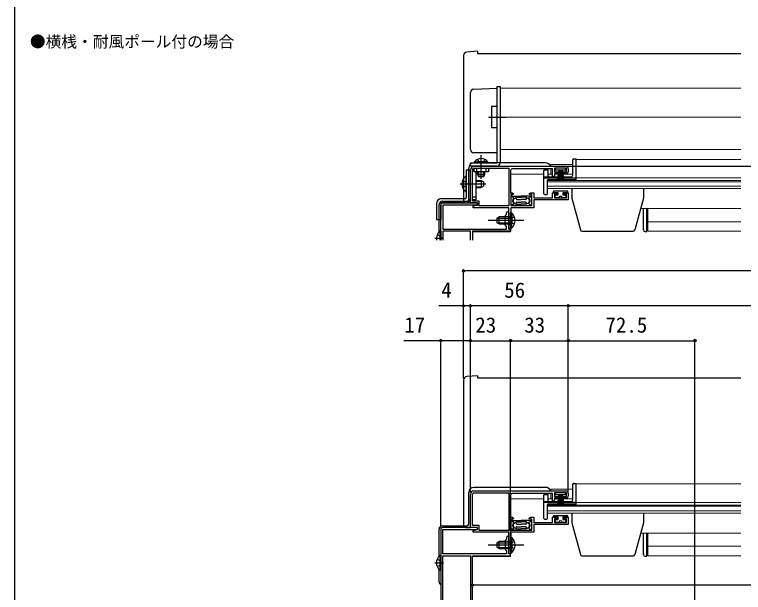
# Model space of a CAD drawing. Units: millimetres, scale not verified. Extents: x -525 to 525, y -782 to 778.
# Drawn here: x -525 to -107.8, y -505.5 to -174.5 of the extents above; entities that cross this region are included whole.
import ezdxf
from ezdxf.enums import TextEntityAlignment as Align

# ---------------------------------------------------------------- set-up
doc = ezdxf.new("R2010")
doc.units = ezdxf.units.MM
doc.header["$LTSCALE"] = 4
for name, color, linetype in [('0-1_USER1', 3, 'Continuous'), ('0-2_YKK_11', 7, 'Continuous'), ('0-5_YKK_13', 4, 'Continuous'), ('0-7_YKK_D', 6, 'Continuous'), ('0-8_YKK_ZWAK', 7, 'Continuous')]:
    doc.layers.add(name, color=color, linetype=linetype)
doc.layers.add('0-4_YKK_12', color=2, linetype='Continuous', lineweight=18)
doc.styles.add('ＭＳ ゴシック', font='')
doc.styles.get('ＭＳ ゴシック').set_extended_font_data('MS Gothic')

msp = doc.modelspace()

# ---------------------------------------------------------------- linework, layer by layer
at = {"layer": '0-2_YKK_11'}
for p, q in [((-262, -261.397), (-209.5, -261.397)), ((-262, -262.497), (-242.1, -262.497)), ((-208, -262.897), (-208, -264.497)), ((-281, -303.597), (-281, -283.396)), ((-262, -447.3), (-209.5, -447.3)), ((-262, -448.4), (-242.1, -448.4)), ((-208, -448.8), (-208, -450.4))]:
    msp.add_line(p, q, dxfattribs=at)
for points in [[(-242.1, -262.497), (-242.1, -283.997), (-259, -283.997), (-259, -281.297), (-262.9, -281.297), (-262.9, -263.397)], [(-216.7, -267.497), (-217, -267.197), (-217, -262.797), (-240, -262.797)], [(-209, -265.497), (-210.9, -265.497), (-210.9, -264.597), (-209, -264.597), (-209, -262.497), (-216, -262.497), (-216, -264.597), (-214.1, -264.597), (-214.1, -265.497), (-216, -265.497), (-216, -266.797)], [(-260, -282.397), (-264, -282.397), (-264, -263.397)], [(-241, -263.797), (-241, -276.497), (-240.177, -276.497), (-239.36, -277.069), (-239.495, -277.497), (-240.9, -277.497), (-240.9, -283.897), (-228.9, -283.897), (-228.9, -277.497), (-230.305, -277.497), (-230.44, -277.069), (-229.623, -276.497), (-227.7, -276.497), (-227.7, -279.497), (-217, -279.497), (-217, -276.497), (-214.1, -276.497), (-214.1, -277.397), (-216, -277.397), (-216, -279.497), (-209, -279.497), (-209, -277.397), (-210.9, -277.397), (-210.9, -276.497), (-208, -276.497), (-208, -280.597), (-227.7, -280.597), (-227.7, -285.097), (-240.9, -285.097), (-240.9, -291.938), (-241.02, -292.122), (-241.02, -292.672), (-240.9, -292.855), (-240.9, -297.397), (-242.1, -297.397), (-242.1, -285.097), (-262.5, -285.097), (-262.5, -284.097), (-260, -283.597), (-260, -282.397)], [(-280, -282.396), (-260, -282.396), (-260, -283.596), (-279.8, -283.596), (-279.8, -297.396), (-243.3, -297.396), (-243.3, -295.796), (-244.1, -294.996), (-244.1, -289.796), (-243.3, -288.996), (-243.3, -287.996)], [(-242.1, -287.996), (-242.1, -291.938), (-242.22, -292.121), (-242.22, -292.671), (-242.1, -292.855), (-242.1, -297.396), (-241, -297.396), (-241, -298.596), (-262.9, -298.596), (-262.9, -303.597)], [(-264, -303.597), (-264, -298.596), (-279.8, -298.596), (-279.8, -303.597)], [(-260, -468.3), (-264, -468.3), (-264, -449.3)], [(-242.1, -448.4), (-242.1, -469.9), (-259, -469.9), (-259, -467.2), (-262.9, -467.2), (-262.9, -449.3)], [(-241, -449.7), (-241, -462.4), (-240.177, -462.4), (-239.36, -462.972), (-239.495, -463.4), (-240.9, -463.4), (-240.9, -469.8), (-228.9, -469.8), (-228.9, -463.4), (-230.305, -463.4), (-230.44, -462.972), (-229.623, -462.4), (-227.7, -462.4), (-227.7, -465.4), (-217, -465.4), (-217, -462.4), (-214.1, -462.4), (-214.1, -463.3), (-216, -463.3), (-216, -465.4), (-209, -465.4), (-209, -463.3), (-210.9, -463.3), (-210.9, -462.4), (-208, -462.4), (-208, -466.5), (-227.7, -466.5), (-227.7, -471), (-240.9, -471), (-240.9, -477.842), (-241.02, -478.025), (-241.02, -478.575), (-240.9, -478.758), (-240.9, -483.3), (-242.1, -483.3), (-242.1, -471), (-262.5, -471), (-262.5, -470), (-260, -469.5), (-260, -468.3)], [(-216.7, -453.4), (-217, -453.1), (-217, -448.7), (-240, -448.7)], [(-209, -451.4), (-210.9, -451.4), (-210.9, -450.5), (-209, -450.5), (-209, -448.4), (-216, -448.4), (-216, -450.5), (-214.1, -450.5), (-214.1, -451.4), (-216, -451.4), (-216, -452.7)], [(-281, -469.3), (-281, -574.3), (-301, -574.3), (-301, -576.3), (-300.3, -576.3), (-300.3, -575.5), (-288.7, -575.5), (-288.7, -576.3), (-288.3, -576.3), (-288, -576), (-287.7, -575.7), (-281.3, -575.7), (-281, -576), (-280.7, -576.3), (-279.8, -576.3), (-279.8, -572.3), (-260.9, -572.3)], [(-243.3, -473.9), (-243.3, -474.9), (-244.1, -475.7), (-244.1, -480.9), (-243.3, -481.7), (-243.3, -483.3), (-279.8, -483.3), (-279.8, -469.5), (-260, -469.5), (-260, -468.3), (-280, -468.3)], [(-260.9, -564.3), (-262.9, -564.3), (-262.9, -484.5), (-241, -484.5), (-241, -483.3), (-242.1, -483.3), (-242.1, -478.758), (-242.22, -478.575), (-242.22, -478.025), (-242.1, -477.842), (-242.1, -473.9)]]:
    msp.add_lwpolyline(points, dxfattribs=at)
msp.add_lwpolyline([(-264, -484.5), (-264, -571.1), (-279.8, -571.1), (-279.8, -484.5)], close=True, dxfattribs=at)
for centre, radius, start, end in [((-262, -263.397), 2, 90.00001, 179.99999), ((-262, -263.397), 0.9, 90.00001, 179.99999), ((-240, -263.797), 1, 90.00001, 179.99999), ((-209.5, -262.897), 1.5, 0.00001, 89.99999), ((-216.7, -266.797), 0.7, 270.00001, 359.99999), ((-209, -264.497), 1, 270.00001, 359.99999), ((-280, -283.396), 1, 90, 180), ((-242.7, -287.996), 0.6, 0, 180), ((-262, -449.3), 2, 90.00001, 179.99999), ((-262, -449.3), 0.9, 90.00001, 179.99999), ((-240, -449.7), 1, 90.00001, 179.99999), ((-209.5, -448.8), 1.5, 0.00001, 89.99999), ((-209, -450.4), 1, 270.00001, 359.99999), ((-216.7, -452.7), 0.7, 270.00001, 359.99999), ((-280, -469.3), 1, 90.00001, 179.99999), ((-242.7, -473.9), 0.6, 359.99999, 180.00001)]:
    msp.add_arc(centre, radius, start, end, dxfattribs=at)
at = {"layer": '0-4_YKK_12'}
for p, q in [((-247.001, -216.695), (-109.25, -216.694)), ((-247.001, -251.695), (-247.001, -216.695)), ((-109.25, -233.193), (-252.001, -233.195)), ((-109.25, -251.695), (-247.001, -251.695)), ((-203.501, -257.397), (-203.501, -269.197)), ((-203.501, -257.397), (-109.25, -257.397)), ((-218, -260.395), (-205.501, -260.395)), ((-218, -260.395), (-218, -261.397)), ((-218, -262.797), (-218, -265.895)), ((-241, -265.895), (-222, -265.895)), ((-241, -266.397), (-241, -265.895)), ((-219.5, -265.895), (-217, -265.895)), ((-216, -265.895), (-205.5, -265.895)), ((-220, -269.197), (-220, -274.096)), ((-203.501, -269.197), (-220, -269.197)), ((-220, -269.497), (-109.25, -269.497)), ((-220, -270.181), (-109.25, -270.181)), ((-203.501, -267.997), (-109.25, -267.997)), ((-220, -272.852), (-109.25, -272.852)), ((-220, -274.097), (-109.25, -274.097)), ((-241, -292.682), (-241, -287.397)), ((-166.608, -285.597), (-109.25, -285.597)), ((-162.5, -285.597), (-162.5, -298.497)), ((-109.25, -293.097), (-162.5, -293.097)), ((-241, -298.896), (-262.9, -298.896)), ((-241, -298.896), (-241, -297.32)), ((-162.5, -298.497), (-109.25, -298.497)), ((-218, -446.299), (-205.501, -446.299)), ((-218, -446.299), (-218, -447.3)), ((-203.501, -443.3), (-203.501, -455.1)), ((-203.501, -443.3), (-109.25, -443.3)), ((-218, -448.7), (-218, -451.799)), ((-241, -451.799), (-222, -451.799)), ((-241, -452.3), (-241, -451.799)), ((-219.5, -451.799), (-217, -451.799)), ((-216, -451.799), (-205.5, -451.799)), ((-203.501, -453.9), (-109.25, -453.9)), ((-220, -455.1), (-220, -460)), ((-203.501, -455.1), (-220, -455.1)), ((-220, -455.4), (-109.25, -455.4)), ((-220, -456.084), (-109.25, -456.084)), ((-220, -458.756), (-109.25, -458.756)), ((-220, -460), (-109.25, -460)), ((-241, -478.585), (-241, -473.3)), ((-166.608, -471.5), (-109.25, -471.5)), ((-162.5, -471.5), (-162.5, -484.4)), ((-109.25, -479), (-162.5, -479)), ((-241, -484.8), (-241, -483.224)), ((-241, -484.8), (-262.9, -484.8)), ((-162.5, -484.4), (-109.25, -484.4))]:
    msp.add_line(p, q, dxfattribs=at)
at = {"layer": '0-5_YKK_13'}
for p, q in [((-260.001, -195.396), (-266.176, -195.937)), ((-268.001, -197.929), (-268.001, -281.396)), ((-249.001, -215.695), (-249.001, -224.695)), ((-264.001, -251.697), (-264.001, -219.152)), ((-249.001, -224.695), (-249.001, -249.195)), ((-252.001, -227.197), (-252.001, -239.197)), ((-249.001, -227.197), (-252.001, -227.197)), ((-253.603, -233.195), (-243.501, -233.195)), ((-252.001, -239.197), (-249.001, -239.197)), ((-249.001, -239.197), (-249.001, -253.697)), ((-249.001, -249.195), (-249.001, -259.395)), ((-249.001, -253.697), (-262.001, -253.697)), ((-257.901, -268.557), (-257.901, -254.93)), ((-205.5, -266.497), (-205.5, -257.597)), ((-205, -257.097), (-203.5, -257.097)), ((-203.5, -268.897), (-203.5, -257.097)), ((-265, -280.396), (-265, -262.396)), ((-264, -259.395), (-249.001, -259.395)), ((-264, -261.395), (-264, -259.395)), ((-249.001, -261.395), (-264, -261.395)), ((-221.001, -259.396), (-262, -259.396)), ((-261.653, -258.886), (-255.903, -258.886)), ((-261.653, -259.395), (-261.653, -258.886)), ((-261.653, -259.395), (-255.903, -259.395)), ((-260.401, -264.497), (-260.401, -262.497)), ((-254.153, -258.886), (-259.903, -258.886)), ((-254.153, -259.395), (-259.903, -259.395)), ((-255.101, -264.497), (-255.101, -262.497)), ((-254.153, -259.395), (-254.153, -258.886)), ((-253.601, -262.497), (-253.601, -264.497)), ((-266.5, -263.397), (-266.5, -279.397)), ((-266.5, -263.397), (-264, -263.397)), ((-264, -279.397), (-264, -263.397)), ((-262.901, -280.497), (-262.901, -264.497)), ((-253.601, -264.497), (-261.901, -264.497)), ((-259.903, -265.995), (-259.903, -264.497)), ((-259.903, -265.995), (-255.903, -265.995)), ((-259.903, -265.995), (-259.203, -267.395)), ((-259.248, -267.304), (-259.248, -264.497)), ((-255.903, -265.995), (-256.603, -267.395)), ((-256.557, -267.304), (-256.557, -264.497)), ((-255.903, -264.497), (-255.903, -265.995)), ((-222, -277.197), (-222, -263.697)), ((-221.7, -263.397), (-219.8, -263.397)), ((-219.5, -266.997), (-219.5, -263.697)), ((-213.499, -263.397), (-214.199, -268.497)), ((-213.799, -268.497), (-213.299, -263.397)), ((-213.099, -263.397), (-213.449, -268.497)), ((-213.149, -268.497), (-212.899, -263.397)), ((-212.699, -263.397), (-212.899, -268.497)), ((-212.499, -263.397), (-212.499, -268.497)), ((-212.299, -263.397), (-212.099, -268.497)), ((-211.849, -268.497), (-212.099, -263.397)), ((-211.899, -263.397), (-211.549, -268.497)), ((-211.199, -268.497), (-211.699, -263.397)), ((-211.499, -263.397), (-210.799, -268.497)), ((-268.577, -269.421), (-266.712, -270.351)), ((-266.712, -270.351), (-266.103, -271.496)), ((-266.5, -275.472), (-266.5, -267.521)), ((-260.901, -269.496), (-257.9, -269.496)), ((-260.901, -269.875), (-257.142, -269.875)), ((-256.603, -267.395), (-259.203, -267.395)), ((-257.9, -269.496), (-257.9, -273.496)), ((-257.9, -269.496), (-256.5, -270.196)), ((-256.5, -270.196), (-256.5, -272.796)), ((-222, -267.497), (-206.5, -267.497)), ((-222, -267.897), (-203.5, -267.897)), ((-220, -277.197), (-220, -269.397)), ((-219.5, -268.897), (-203.5, -268.897)), ((-270, -271.496), (-255.282, -271.496)), ((-268.577, -273.571), (-266.712, -272.641)), ((-266.712, -272.641), (-266.103, -271.496)), ((-260.901, -273.117), (-257.142, -273.117)), ((-260.901, -273.496), (-257.9, -273.496)), ((-256.5, -272.796), (-257.9, -273.496)), ((-206, -274.097), (-206, -279.597)), ((-165, -274.097), (-165, -279.597)), ((-260.901, -278.997), (-262.901, -278.997)), ((-239.4, -279.147), (-240.4, -278.897)), ((-239.9, -278.397), (-234.9, -278.397)), ((-239.4, -279.862), (-239.4, -279.147)), ((-237.9, -279.147), (-234.9, -279.147)), ((-237.9, -279.897), (-237.9, -279.147)), ((-229.9, -278.397), (-234.9, -278.397)), ((-231.9, -279.147), (-234.9, -279.147)), ((-231.9, -279.897), (-231.9, -279.147)), ((-230.4, -279.147), (-229.4, -278.897)), ((-230.4, -279.862), (-230.4, -279.147)), ((-221.7, -277.497), (-220.3, -277.497)), ((-216.699, -275.997), (-216.699, -276.497)), ((-216.199, -275.497), (-208.799, -275.497)), ((-215.499, -278.997), (-215.499, -278.297)), ((-213.499, -279.497), (-214.999, -279.497)), ((-209.999, -279.497), (-211.499, -279.497)), ((-209.499, -278.297), (-209.499, -278.997)), ((-208.299, -276.497), (-208.299, -275.997)), ((-283.5, -282.897), (-283.5, -291.897)), ((-282, -298.902), (-282, -283.396)), ((-281, -282.897), (-281, -291.897)), ((-280.5, -279.897), (-267, -279.897)), ((-267, -282.397), (-280.5, -282.397)), ((-280, -281.396), (-266, -281.396)), ((-267.001, -282.396), (-264.001, -282.396)), ((-264.001, -282.396), (-264.001, -282.096)), ((-239.4, -283.147), (-240.4, -283.397)), ((-239.4, -283.147), (-239.4, -282.431)), ((-237.9, -283.147), (-237.9, -282.397)), ((-237.9, -283.147), (-234.9, -283.147)), ((-237.4, -280.397), (-234.9, -280.397)), ((-237.4, -281.897), (-234.9, -281.897)), ((-232.4, -280.397), (-234.9, -280.397)), ((-232.4, -281.897), (-234.9, -281.897)), ((-231.9, -283.147), (-234.9, -283.147)), ((-231.9, -283.147), (-231.9, -282.397)), ((-230.4, -283.147), (-230.4, -282.431)), ((-230.4, -283.147), (-229.4, -283.397)), ((-206, -279.597), (-201.108, -297.855)), ((-165, -279.597), (-169.892, -297.855)), ((-234.9, -283.897), (-239.9, -283.897)), ((-234.9, -283.897), (-229.9, -283.897)), ((-165, -297.797), (-165, -285.597)), ((-163, -298.797), (-163, -285.597)), ((-283.5, -291.897), (-281, -291.897)), ((-247.5, -290.395), (-248.9, -291.095)), ((-248.9, -291.095), (-248.9, -293.695)), ((-248.809, -291.049), (-240.9, -291.049)), ((-247.5, -294.395), (-247.5, -290.395)), ((-240.9, -288.145), (-240.391, -288.145)), ((-240.391, -288.145), (-240.391, -294.395)), ((-240.391, -296.645), (-240.391, -290.395)), ((-233.4, -292.395), (-253.9, -292.395)), ((-247.5, -294.395), (-248.9, -293.695)), ((-248.809, -293.741), (-240.9, -293.741)), ((-247.5, -294.395), (-240.9, -294.395)), ((-281.509, -298.346), (-281.509, -303.597)), ((-281, -298.346), (-281.509, -298.346)), ((-281, -298.346), (-281, -303.597)), ((-240.9, -296.645), (-240.391, -296.645)), ((-200.142, -298.597), (-170.858, -298.597)), ((-164, -298.797), (-163, -298.797)), ((-284.491, -302.596), (-279.405, -302.596)), ((-281.112, -303.597), (-280.58, -302.596)), ((-281, -300.596), (-281, -303.597)), ((-268.001, -383.833), (-268.001, -467.3)), ((-260.001, -381.3), (-266.176, -381.84)), ((-221.001, -445.3), (-262, -445.3)), ((-205.5, -452.4), (-205.5, -443.5)), ((-205, -443), (-203.5, -443)), ((-203.5, -454.8), (-203.5, -443)), ((-265, -466.3), (-265, -448.3)), ((-222, -463.1), (-222, -449.6)), ((-221.7, -449.3), (-219.8, -449.3)), ((-219.5, -452.9), (-219.5, -449.6)), ((-213.499, -449.3), (-214.199, -454.4)), ((-213.799, -454.4), (-213.299, -449.3)), ((-213.099, -449.3), (-213.449, -454.4)), ((-213.149, -454.4), (-212.899, -449.3)), ((-212.699, -449.3), (-212.899, -454.4)), ((-212.499, -449.3), (-212.499, -454.4)), ((-212.299, -449.3), (-212.099, -454.4)), ((-211.849, -454.4), (-212.099, -449.3)), ((-211.899, -449.3), (-211.549, -454.4)), ((-211.199, -454.4), (-211.699, -449.3)), ((-211.499, -449.3), (-210.799, -454.4)), ((-222, -453.4), (-206.5, -453.4)), ((-222, -453.8), (-203.5, -453.8)), ((-219.5, -454.8), (-203.5, -454.8)), ((-220, -463.1), (-220, -455.3)), ((-216.699, -461.9), (-216.699, -462.4)), ((-216.199, -461.4), (-208.799, -461.4)), ((-208.299, -462.4), (-208.299, -461.9)), ((-206, -460), (-206, -465.5)), ((-165, -460), (-165, -465.5)), ((-280, -467.3), (-266, -467.3)), ((-239.4, -465.05), (-240.4, -464.8)), ((-239.9, -464.3), (-234.9, -464.3)), ((-239.4, -465.766), (-239.4, -465.05)), ((-237.9, -465.05), (-234.9, -465.05)), ((-237.9, -465.8), (-237.9, -465.05)), ((-237.4, -466.3), (-234.9, -466.3)), ((-229.9, -464.3), (-234.9, -464.3)), ((-231.9, -465.05), (-234.9, -465.05)), ((-232.4, -466.3), (-234.9, -466.3)), ((-231.9, -465.8), (-231.9, -465.05)), ((-230.4, -465.05), (-229.4, -464.8)), ((-230.4, -465.766), (-230.4, -465.05)), ((-221.7, -463.4), (-220.3, -463.4)), ((-215.499, -464.9), (-215.499, -464.2)), ((-213.499, -465.4), (-214.999, -465.4)), ((-209.999, -465.4), (-211.499, -465.4)), ((-209.499, -464.2), (-209.499, -464.9)), ((-206, -465.5), (-201.108, -483.759)), ((-165, -465.5), (-169.892, -483.759)), ((-282, -484.805), (-282, -469.3)), ((-267.001, -468.3), (-264.001, -468.3)), ((-264.001, -468.3), (-264.001, -468)), ((-239.4, -469.05), (-240.4, -469.3)), ((-234.9, -469.8), (-239.9, -469.8)), ((-239.4, -469.05), (-239.4, -468.335)), ((-237.9, -469.05), (-237.9, -468.3)), ((-237.9, -469.05), (-234.9, -469.05)), ((-237.4, -467.8), (-234.9, -467.8)), ((-232.4, -467.8), (-234.9, -467.8)), ((-231.9, -469.05), (-234.9, -469.05)), ((-234.9, -469.8), (-229.9, -469.8)), ((-231.9, -469.05), (-231.9, -468.3)), ((-230.4, -469.05), (-230.4, -468.335)), ((-230.4, -469.05), (-229.4, -469.3)), ((-240.9, -474.049), (-240.391, -474.049)), ((-240.391, -474.049), (-240.391, -480.299)), ((-165, -483.7), (-165, -471.5)), ((-163, -484.7), (-163, -471.5)), ((-233.4, -478.299), (-253.9, -478.299)), ((-247.5, -476.299), (-248.9, -476.999)), ((-248.9, -476.999), (-248.9, -479.599)), ((-247.5, -480.299), (-248.9, -479.599)), ((-248.809, -476.953), (-240.9, -476.953)), ((-248.809, -479.644), (-240.9, -479.644)), ((-247.5, -480.299), (-247.5, -476.299)), ((-240.391, -482.549), (-240.391, -476.299)), ((-247.5, -480.299), (-240.9, -480.299)), ((-240.9, -482.549), (-240.391, -482.549)), ((-281.509, -484.25), (-281.509, -492.75)), ((-281, -484.25), (-281.509, -484.25)), ((-281, -484.25), (-281, -492.75)), ((-281, -486.5), (-281, -490.5)), ((-200.142, -484.5), (-170.858, -484.5)), ((-164, -484.7), (-163, -484.7)), ((-284.491, -488.5), (-279.405, -488.5)), ((-282, -499.3), (-282, -492.195)), ((-281, -492.75), (-281.509, -492.75))]:
    msp.add_line(p, q, dxfattribs=at)
for points in [[(-260.001, -195.396), (-260.001, -196.696), (-109.25, -196.696)], [(-262.071, -217.153), (-249.001, -216.697), (-249.001, -227.197)], [(-249.001, -215.695), (-247.001, -215.695), (-247.001, -259.395)], [(-259.953, -257.386), (-259.048, -259.241), (-257.903, -259.85)], [(-255.853, -257.386), (-256.758, -259.241), (-257.903, -259.85)], [(-261.901, -264.497), (-261.901, -262.497), (-253.601, -262.497)], [(-260.901, -264.497), (-260.901, -280.497), (-262.901, -280.497)], [(-214.999, -277.797), (-213.799, -277.797), (-213.799, -276.497), (-216.699, -276.497)], [(-208.299, -276.497), (-211.199, -276.497), (-211.199, -277.797), (-209.999, -277.797)], [(-240.9, -296.645), (-240.9, -290.395), (-247.5, -290.395)], [(-238.804, -290.32), (-240.711, -291.25), (-241.32, -292.395)], [(-238.804, -294.47), (-240.711, -293.54), (-241.32, -292.395)], [(-283.096, -300.521), (-281.189, -301.451), (-280.58, -302.596)], [(-260.001, -381.3), (-260.001, -382.6), (-109.25, -382.6)], [(-214.999, -463.7), (-213.799, -463.7), (-213.799, -462.4), (-216.699, -462.4)], [(-208.299, -462.4), (-211.199, -462.4), (-211.199, -463.7), (-209.999, -463.7)], [(-240.9, -482.549), (-240.9, -476.299), (-247.5, -476.299)], [(-238.804, -476.224), (-240.711, -477.154), (-241.32, -478.299)], [(-238.804, -480.374), (-240.711, -479.444), (-241.32, -478.299)], [(-283.096, -486.425), (-281.189, -487.355), (-280.58, -488.5)], [(-283.096, -490.575), (-281.189, -489.645), (-280.58, -488.5)]]:
    msp.add_lwpolyline(points, dxfattribs=at)
for points in [[(-215.499, -262.497), (-215.499, -263.397), (-209.499, -263.397), (-209.499, -262.497)], [(-215.499, -448.4), (-215.499, -449.3), (-209.499, -449.3), (-209.499, -448.4)]]:
    msp.add_lwpolyline(points, close=True, dxfattribs=at)
for centre, radius, start, end in [((-266.001, -197.929), 2, 95, 180), ((-262.001, -219.152), 2, 92, 180), ((-262.001, -251.697), 2, 180, 270), ((-257.903, -261.422), 4.527, 34.06671, 145.93329), ((-205, -257.597), 0.5, 90, 180), ((-262, -262.396), 3, 90, 180), ((-260.901, -264.497), 2, 120, 180), ((-249.001, -259.395), 2, 270, 0), ((-221, -262.396), 3, 19.47122, 90), ((-221.7, -263.697), 0.3, 90, 180), ((-219.8, -263.697), 0.3, 0, 90), ((-219, -266.997), 0.5, 180, 270), ((-206.5, -266.497), 1, 270, 0), ((-263.7, -271.496), 5.3, 126.68934, 233.31066), ((-266.774, -267.521), 0.274, 0, 127.71409), ((-219.5, -269.397), 0.5, 90, 180), ((-267, -279.397), 0.5, 270, 0), ((-267, -279.397), 3, 270, 0), ((-266.774, -275.472), 0.274, 232.28591, 0), ((-239.9, -278.897), 0.5, 89.99974, 180), ((-229.9, -278.897), 0.5, 0, 89.99974), ((-221.7, -277.197), 0.3, 180, 270), ((-220.3, -277.197), 0.3, 270, 0), ((-216.199, -275.997), 0.5, 90, 179.99974), ((-214.999, -278.297), 0.5, 90, 179.99974), ((-214.999, -278.997), 0.5, 179.99974, 270), ((-212.499, -279.497), 1, 359.99974, 179.99974), ((-209.999, -278.297), 0.5, 359.99974, 90), ((-209.999, -278.997), 0.5, 270, 359.99974), ((-208.799, -275.997), 0.5, 359.99974, 90), ((-280.5, -282.897), 3, 90, 180), ((-280, -283.396), 2, 90, 180), ((-280.5, -282.897), 0.5, 90, 180), ((-267.001, -281.396), 1, 180, 270), ((-266, -280.396), 1, 270, 0), ((-239.9, -283.397), 0.5, 180, 269.99974), ((-238, -281.147), 1.9, 137.46284, 222.53664), ((-238, -281.147), 1.55, 86.30067, 273.69881), ((-237.4, -279.897), 0.5, 180, 269.99974), ((-237.4, -282.397), 0.5, 89.99974, 180), ((-232.4, -279.897), 0.5, 269.99974, 0), ((-232.4, -282.397), 0.5, 0, 89.99974), ((-231.8, -281.147), 1.55, 266.30067, 93.69881), ((-231.8, -281.147), 1.9, 317.46284, 42.53664), ((-229.9, -283.397), 0.5, 269.99974, 0), ((-243.931, -292.395), 5.531, 309.79413, 50.20587), ((-277.969, -302.596), 5.531, 129.79413, 190.41714), ((-200.142, -297.597), 1, 195, 270), ((-170.858, -297.597), 1, 270, 345), ((-164, -297.797), 1, 180, 270), ((-266.001, -383.833), 2, 95, 180), ((-262, -448.3), 3, 90, 180), ((-221, -448.3), 3, 19.47122, 90), ((-205, -443.5), 0.5, 90, 180), ((-221.7, -449.6), 0.3, 90, 180), ((-219.8, -449.6), 0.3, 0, 90), ((-219.5, -455.3), 0.5, 90, 180), ((-219, -452.9), 0.5, 180, 270), ((-206.5, -452.4), 1, 270, 0), ((-221.7, -463.1), 0.3, 180, 270), ((-220.3, -463.1), 0.3, 270, 0), ((-216.199, -461.9), 0.5, 90, 179.99974), ((-208.799, -461.9), 0.5, 359.99974, 90), ((-280, -469.3), 2, 90, 180), ((-267.001, -467.3), 1, 180, 270), ((-266, -466.3), 1, 270, 0), ((-239.9, -464.8), 0.5, 89.99974, 180), ((-238, -467.05), 1.9, 137.46284, 222.53664), ((-238, -467.05), 1.55, 86.30067, 273.69881), ((-237.4, -465.8), 0.5, 180, 269.99974), ((-232.4, -465.8), 0.5, 269.99974, 0), ((-231.8, -467.05), 1.55, 266.30067, 93.69881), ((-231.8, -467.05), 1.9, 317.46284, 42.53664), ((-229.9, -464.8), 0.5, 0, 89.99974), ((-214.999, -464.2), 0.5, 90, 179.99974), ((-214.999, -464.9), 0.5, 179.99974, 270), ((-212.499, -465.4), 1, 359.99974, 179.99974), ((-209.999, -464.2), 0.5, 359.99974, 90), ((-209.999, -464.9), 0.5, 270, 359.99974), ((-239.9, -469.3), 0.5, 180, 269.99974), ((-237.4, -468.3), 0.5, 89.99974, 180), ((-232.4, -468.3), 0.5, 0, 89.99974), ((-229.9, -469.3), 0.5, 269.99974, 0), ((-243.931, -478.299), 5.531, 309.79413, 50.20587), ((-200.142, -483.5), 1, 195, 270), ((-170.858, -483.5), 1, 270, 345), ((-164, -483.7), 1, 180, 270), ((-277.969, -488.5), 5.531, 129.79413, 230.20587), ((-280, -499.3), 2, 180, 239.99939)]:
    msp.add_arc(centre, radius, start, end, dxfattribs=at)
at = {"layer": '0-7_YKK_D'}
for p, q in [((-208.5, -261.397), (63.003, -261.397)), ((-268.001, -382.833), (-268.001, -320.3)), ((268.001, -321.3), (-268.001, -321.3)), ((-268.001, -382.833), (-268.001, -340.3)), ((-264, -448.3), (-264, -340.3)), ((-264, -448.3), (-264, -340.3)), ((-208, -341.3), (-264, -341.3)), ((-208, -447.8), (-208, -340.3)), ((-208, -447.8), (-208, -340.3)), ((208, -341.3), (-208, -341.3)), ((-281, -468.3), (-281, -360.3)), ((-264, -448.3), (-264, -360.3)), ((-264, -448.3), (-264, -360.3)), ((-264, -361.3), (-241, -361.3)), ((-241, -482.6), (-241, -360.3)), ((-241, -482.6), (-241, -360.3)), ((-241, -361.3), (-208, -361.3)), ((-208, -447.8), (-208, -360.3)), ((-208, -447.8), (-208, -360.3)), ((-208, -361.3), (-135.5, -361.3)), ((-135.5, -564.725), (-135.5, -360.3)), ((262.9, -501.3), (-262.9, -501.3))]:
    msp.add_line(p, q, dxfattribs=at)
for points in [[(-264, -341.3), (-268.001, -341.3), (-282.12, -341.3)], [(-264, -361.3), (-281, -361.3), (-302.073, -361.3)]]:
    msp.add_lwpolyline(points, dxfattribs=at)
for centre in [(-268.001, -321.3), (-268.001, -341.3), (-264, -341.3), (-264, -341.3), (-208, -341.3), (-208, -341.3), (-281, -361.3), (-264, -361.3), (-264, -361.3), (-241, -361.3), (-241, -361.3), (-208, -361.3), (-208, -361.3), (-135.5, -361.3), (-262.9, -501.3)]:
    msp.add_circle(centre, 0.637, dxfattribs=at)
at = {"layer": '0-8_YKK_ZWAK'}
msp.add_line((-525, 747.7), (-525, -782.3), dxfattribs=at)

# ---------------------------------------------------------------- texts
at = {"layer": '0-1_USER1', "style": 'ＭＳ ゴシック'}
msp.add_text('●横桟・耐風ポール付の場合', height=6.598, dxfattribs=at).set_placement((-516.227, -195.243), align=Align.BOTTOM_LEFT)
at = {"layer": '0-7_YKK_D', "style": 'ＭＳ ゴシック'}
for s, p in [('4', (-280.733, -339.3)), ('56', (-244.693, -339.3)), ('17', (-301.914, -359.3)), ('23', (-261.227, -359.3)), ('33', (-233.227, -359.3)), ('72.5', (-186.75, -359.3))]:
    msp.add_text(s, height=8.798, dxfattribs=at).set_placement(p, align=Align.BOTTOM_LEFT)

doc.saveas('drawing.dxf')
